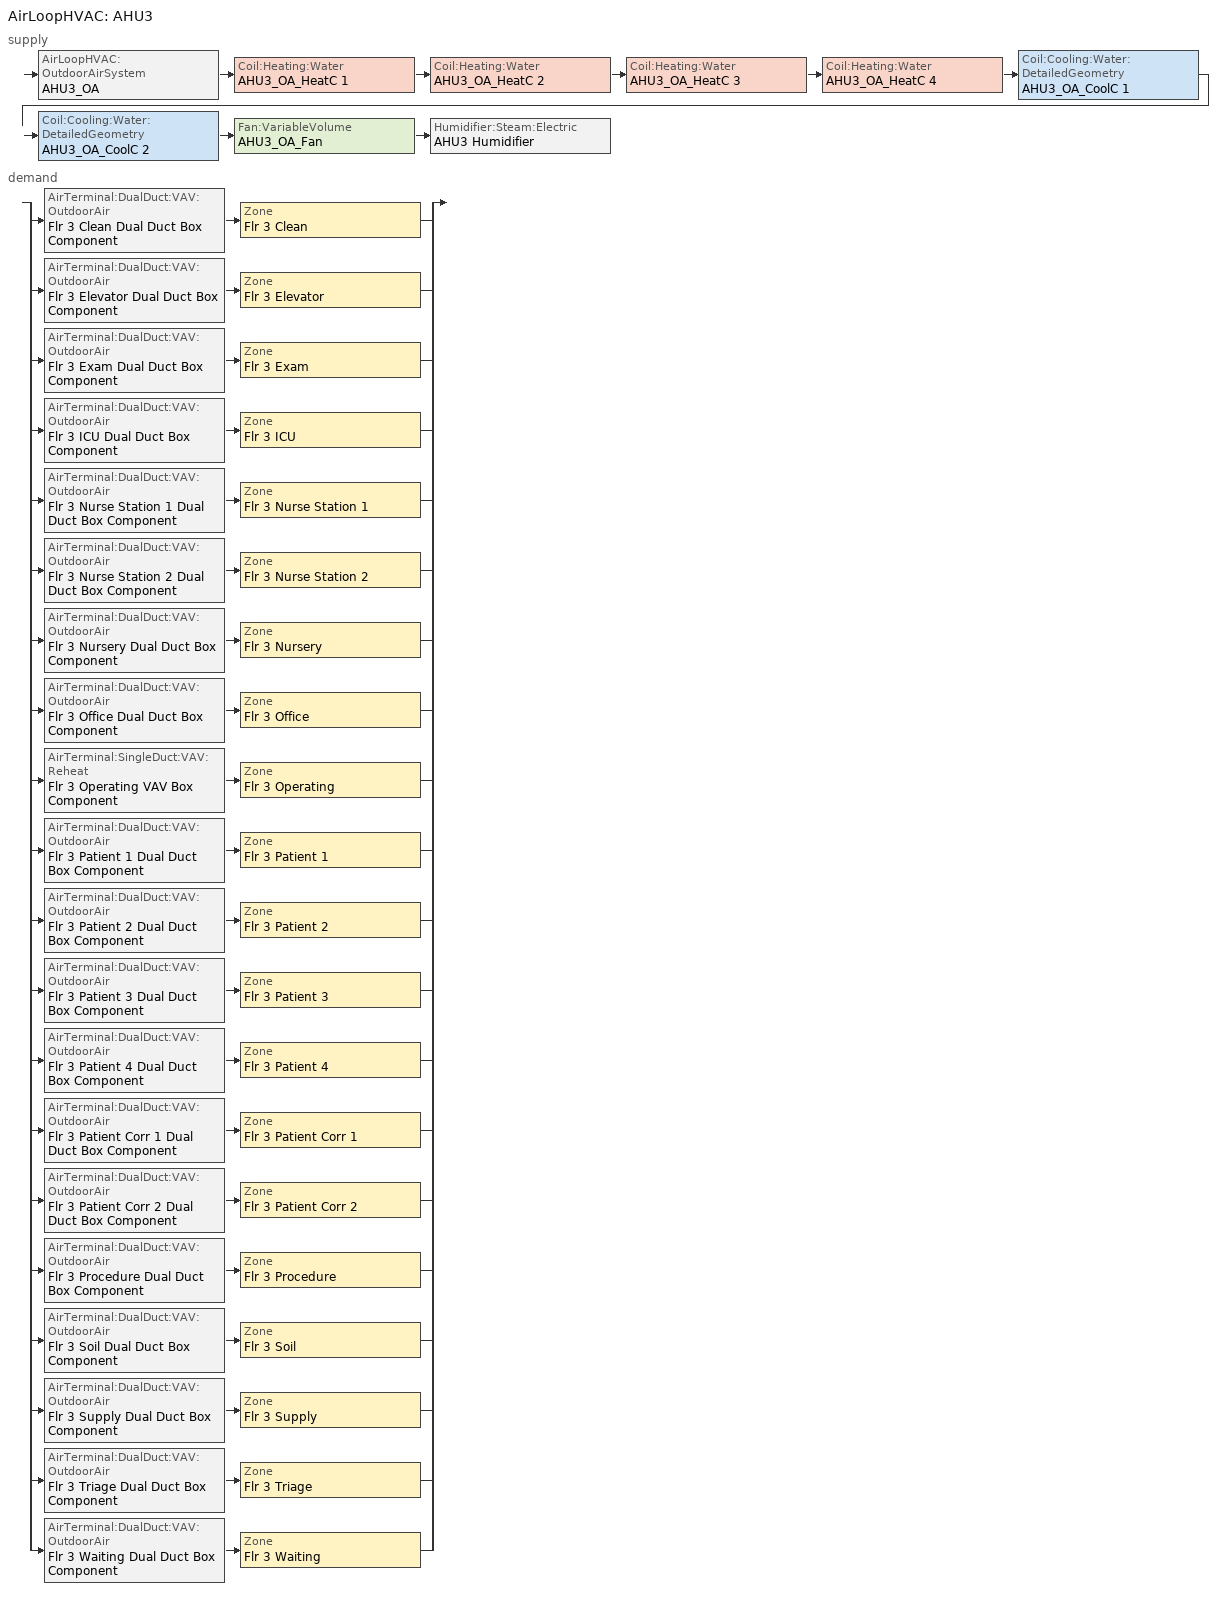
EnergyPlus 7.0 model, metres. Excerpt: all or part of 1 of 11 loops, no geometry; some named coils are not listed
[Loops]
AirLoopHVAC 'AHU3'
 supply: AirLoopHVAC:OutdoorAirSystem 'AHU3_OA' > Coil:Heating:Water 'AHU3_OA_HeatC 1' > Coil:Heating:Water 'AHU3_OA_HeatC 2' > Coil:Heating:Water 'AHU3_OA_HeatC 3' > Coil:Heating:Water 'AHU3_OA_HeatC 4' > Coil:Cooling:Water:DetailedGeometry 'AHU3_OA_CoolC 1' > Coil:Cooling:Water:DetailedGeometry 'AHU3_OA_CoolC 2' > Fan:VariableVolume 'AHU3_OA_Fan' > Humidifier:Steam:Electric 'AHU3 Humidifier'
 demand: split
  | AirTerminal:DualDuct:VAV:OutdoorAir 'Flr 3 Clean Dual Duct Box Component' > Zone 'Flr 3 Clean'
  | AirTerminal:DualDuct:VAV:OutdoorAir 'Flr 3 Elevator Dual Duct Box Component' > Zone 'Flr 3 Elevator'
  | AirTerminal:DualDuct:VAV:OutdoorAir 'Flr 3 Exam Dual Duct Box Component' > Zone 'Flr 3 Exam'
  | AirTerminal:DualDuct:VAV:OutdoorAir 'Flr 3 ICU Dual Duct Box Component' > Zone 'Flr 3 ICU'
  | AirTerminal:DualDuct:VAV:OutdoorAir 'Flr 3 Nurse Station 1 Dual Duct Box Component' > Zone 'Flr 3 Nurse Station 1'
  | AirTerminal:DualDuct:VAV:OutdoorAir 'Flr 3 Nurse Station 2 Dual Duct Box Component' > Zone 'Flr 3 Nurse Station 2'
  | AirTerminal:DualDuct:VAV:OutdoorAir 'Flr 3 Nursery Dual Duct Box Component' > Zone 'Flr 3 Nursery'
  | AirTerminal:DualDuct:VAV:OutdoorAir 'Flr 3 Office Dual Duct Box Component' > Zone 'Flr 3 Office'
  | AirTerminal:SingleDuct:VAV:Reheat 'Flr 3 Operating VAV Box Component' > Zone 'Flr 3 Operating'
  | AirTerminal:DualDuct:VAV:OutdoorAir 'Flr 3 Patient 1 Dual Duct Box Component' > Zone 'Flr 3 Patient 1'
  | AirTerminal:DualDuct:VAV:OutdoorAir 'Flr 3 Patient 2 Dual Duct Box Component' > Zone 'Flr 3 Patient 2'
  | AirTerminal:DualDuct:VAV:OutdoorAir 'Flr 3 Patient 3 Dual Duct Box Component' > Zone 'Flr 3 Patient 3'
  | AirTerminal:DualDuct:VAV:OutdoorAir 'Flr 3 Patient 4 Dual Duct Box Component' > Zone 'Flr 3 Patient 4'
  | AirTerminal:DualDuct:VAV:OutdoorAir 'Flr 3 Patient Corr 1 Dual Duct Box Component' > Zone 'Flr 3 Patient Corr 1'
  | AirTerminal:DualDuct:VAV:OutdoorAir 'Flr 3 Patient Corr 2 Dual Duct Box Component' > Zone 'Flr 3 Patient Corr 2'
  | AirTerminal:DualDuct:VAV:OutdoorAir 'Flr 3 Procedure Dual Duct Box Component' > Zone 'Flr 3 Procedure'
  | AirTerminal:DualDuct:VAV:OutdoorAir 'Flr 3 Soil Dual Duct Box Component' > Zone 'Flr 3 Soil'
  | AirTerminal:DualDuct:VAV:OutdoorAir 'Flr 3 Supply Dual Duct Box Component' > Zone 'Flr 3 Supply'
  | AirTerminal:DualDuct:VAV:OutdoorAir 'Flr 3 Triage Dual Duct Box Component' > Zone 'Flr 3 Triage'
  | AirTerminal:DualDuct:VAV:OutdoorAir 'Flr 3 Waiting Dual Duct Box Component' > Zone 'Flr 3 Waiting'
[Sizing:Zone] Zone Cooling Design Supply Air Temperature {C}=14; Zone Heating Design Supply Air Temperature {C}=40; Zone Cooling Design Supply Air Humidity Ratio {kg-H20/kg-air}=0.0085; Zone Heating Design Supply Air Humidity Ratio {kg-H20/kg-air}=0.008; Cooling Minimum Air Flow Fraction=0; Heating Design Air Flow Method {Flow/Zone | DesignDay}=DesignDay; Heating Design Air Flow Rate=0; Design Zone Air Distribution Effectiveness in Cooling Mode=1; Design Zone Air Distribution Effectiveness in Heating Mode=1
Name | Design Specification Outdoor Air Object | Cooling Design Air Flow Method {Flow/Zone | DesignDay | DesignDayWithLimit} | Cooling Minimum Air Flow
Flr 3 Clean | Flr 3 Clean OA Design Spec | DesignDayWithLimit | 0.137258
Flr 3 Elevator | Flr 3 Elevator OA Design Spec | DesignDay
Flr 3 Exam | Flr 3 Exam OA Design Spec | DesignDayWithLimit | 1.16595
Flr 3 ICU | Flr 3 ICU OA Design Spec | DesignDayWithLimit | 0.660726
Flr 3 Nurse Station 1 | Flr 3 Nurse Station 1 OA Design Spec | DesignDay
Flr 3 Nurse Station 2 | Flr 3 Nurse Station 2 OA Design Spec | DesignDay
Flr 3 Nursery | Flr 3 Nursery OA Design Spec | DesignDayWithLimit | 0.311485
Flr 3 Office | Flr 3 Office OA Design Spec | DesignDay
Flr 3 Operating | Flr 3 Operating OA Design Spec | DesignDayWithLimit | 2.83168
Flr 3 Patient 1 | Flr 3 Patient 1 OA Design Spec | DesignDayWithLimit | 0.786579
Flr 3 Patient 2 | Flr 3 Patient 2 OA Design Spec | DesignDayWithLimit | 0.786579
Flr 3 Patient 3 | Flr 3 Patient 3 OA Design Spec | DesignDayWithLimit | 0.621397
Flr 3 Patient 4 | Flr 3 Patient 4 OA Design Spec | DesignDayWithLimit | 0.621397
Flr 3 Patient Corr 1 | Flr 3 Patient Corr 1 OA Design Spec | DesignDayWithLimit | 0.431373
Flr 3 Patient Corr 2 | Flr 3 Patient Corr 2 OA Design Spec | DesignDayWithLimit | 0.431373
Flr 3 Procedure | Flr 3 Procedure OA Design Spec | DesignDayWithLimit | 0.679604
Flr 3 Soil | Flr 3 Soil OA Design Spec | DesignDayWithLimit | 0.746464
Flr 3 Supply | Flr 3 Supply OA Design Spec | DesignDayWithLimit | 0.949432
Flr 3 Triage | Flr 3 Triage OA Design Spec | DesignDayWithLimit | 1.17987
Flr 3 Waiting | Flr 3 Waiting OA Design Spec | DesignDay
[DesignSpecification:OutdoorAir] Outdoor Air Flow Air Changes per Hour {1/hr}=0
Name | Outdoor Air Method | Outdoor Air Flow Per Person {m3/s-person} | Outdoor Air Flow Per Zone Floor Area {m3/s-m2} | Outdoor Air Flow Per Zone {m3/s} | Outdoor Air Flow per Person {m3/s-person} | Outdoor Air Flow per Zone Floor Area {m3/s-m2} | Outdoor Air Flow per Zone {m3/s} | Outdoor Air Flow Rate Fraction Schedule
Flr 3 Clean OA Design Spec; Flr 3 Elevator OA Design Spec; Flr 3 Exam OA Design Spec; Flr 3 Nurse Station 1 OA Design Spec; Flr 3 Nurse Station 2 OA Design Spec; Flr 3 Office OA Design Spec; Flr 3 Soil OA Design Spec; Flr 3 Waiting OA Design Spec | Sum | 0.00236 | 0.000305 | 0
Flr 3 Clean Dual Duct Box OA Design Spec; Flr 3 Elevator Dual Duct Box OA Design Spec; Flr 3 Exam Dual Duct Box OA Design Spec; Flr 3 Nurse Station 1 Dual Duct Box OA Design Spec; Flr 3 Nurse Station 2 Dual Duct Box OA Design Spec; Flr 3 Office Dual Duct Box OA Design Spec; Flr 3 Soil Dual Duct Box OA Design Spec; Flr 3 Waiting Dual Duct Box OA Design Spec | Sum |  |  |  | 0.00236 | 0.000305 | 0 | MinOA_Sched
Flr 3 ICU OA Design Spec | Flow/Zone | 0 | 0 | 0.297327
Flr 3 ICU Dual Duct Box OA Design Spec | Flow/Zone |  |  |  | 0 | 0 | 0.297327 | MinOA_Sched
Flr 3 Nursery OA Design Spec | Flow/Zone | 0 | 0 | 0.140168
Flr 3 Nursery Dual Duct Box OA Design Spec | Flow/Zone |  |  |  | 0 | 0 | 0.140168 | MinOA_Sched
Flr 3 Operating OA Design Spec | Flow/Zone | 0 | 0 | 0.509726
Flr 3 Patient 1 OA Design Spec; Flr 3 Patient 2 OA Design Spec | Flow/Zone | 0 | 0 | 0.707921
Flr 3 Patient 1 Dual Duct Box OA Design Spec; Flr 3 Patient 2 Dual Duct Box OA Design Spec | Flow/Zone |  |  |  | 0 | 0 | 0.707921 | MinOA_Sched
Flr 3 Patient 3 OA Design Spec; Flr 3 Patient 4 OA Design Spec | Flow/Zone | 0 | 0 | 0.559258
Flr 3 Patient 3 Dual Duct Box OA Design Spec; Flr 3 Patient 4 Dual Duct Box OA Design Spec | Flow/Zone |  |  |  | 0 | 0 | 0.559258 | MinOA_Sched
Flr 3 Patient Corr 1 OA Design Spec; Flr 3 Patient Corr 2 OA Design Spec | Flow/Zone | 0 | 0 | 0.0947534
Flr 3 Patient Corr 1 Dual Duct Box OA Design Spec; Flr 3 Patient Corr 2 Dual Duct Box OA Design Spec | Flow/Zone |  |  |  | 0 | 0 | 0.0947534 | MinOA_Sched
Flr 3 Procedure OA Design Spec | Flow/Zone | 0 | 0 | 0.152911
Flr 3 Procedure Dual Duct Box OA Design Spec | Flow/Zone |  |  |  | 0 | 0 | 0.152911 | MinOA_Sched
Flr 3 Supply OA Design Spec | Flow/Zone | 0 | 0 | 0.208549
Flr 3 Supply Dual Duct Box OA Design Spec | Flow/Zone |  |  |  | 0 | 0 | 0.208549 | MinOA_Sched
Flr 3 Triage OA Design Spec | Flow/Zone | 0 | 0 | 0.212376
Flr 3 Triage Dual Duct Box OA Design Spec | Flow/Zone |  |  |  | 0 | 0 | 0.212376 | MinOA_Sched
[ZoneControl:Thermostat] Control Type Schedule=Dual Zone Control Type Sched
Name | Zone | Control 1
Flr 3 Clean Thermostat | Flr 3 Clean | Flr 3 Clean DualSPSched
Flr 3 Elevator Thermostat | Flr 3 Elevator | Flr 3 Elevator DualSPSched
Flr 3 Exam Thermostat | Flr 3 Exam | Flr 3 Exam DualSPSched
Flr 3 ICU Thermostat | Flr 3 ICU | Flr 3 ICU DualSPSched
Flr 3 Nurse Station 1 Thermostat | Flr 3 Nurse Station 1 | Flr 3 Nurse Station 1 DualSPSched
Flr 3 Nurse Station 2 Thermostat | Flr 3 Nurse Station 2 | Flr 3 Nurse Station 2 DualSPSched
Flr 3 Nursery Thermostat | Flr 3 Nursery | Flr 3 Nursery DualSPSched
Flr 3 Office Thermostat | Flr 3 Office | Flr 3 Office DualSPSched
Flr 3 Operating Thermostat | Flr 3 Operating | Flr 3 Operating DualSPSched
Flr 3 Patient 1 Thermostat | Flr 3 Patient 1 | Flr 3 Patient 1 DualSPSched
Flr 3 Patient 2 Thermostat | Flr 3 Patient 2 | Flr 3 Patient 2 DualSPSched
Flr 3 Patient 3 Thermostat | Flr 3 Patient 3 | Flr 3 Patient 3 DualSPSched
Flr 3 Patient 4 Thermostat | Flr 3 Patient 4 | Flr 3 Patient 4 DualSPSched
Flr 3 Patient Corr 1 Thermostat | Flr 3 Patient Corr 1 | Flr 3 Patient Corr 1 DualSPSched
Flr 3 Patient Corr 2 Thermostat | Flr 3 Patient Corr 2 | Flr 3 Patient Corr 2 DualSPSched
Flr 3 Procedure Thermostat | Flr 3 Procedure | Flr 3 Procedure DualSPSched
Flr 3 Soil Thermostat | Flr 3 Soil | Flr 3 Soil DualSPSched
Flr 3 Supply Thermostat | Flr 3 Supply | Flr 3 Supply DualSPSched
Flr 3 Triage Thermostat | Flr 3 Triage | Flr 3 Triage DualSPSched
Flr 3 Waiting Thermostat | Flr 3 Waiting | Flr 3 Waiting DualSPSched
[ThermostatSetpoint:DualSetpoint]
Name | Heating Setpoint Temperature Schedule | Cooling Setpoint Temperature Schedule
Flr 3 Clean DualSPSched; Flr 3 Elevator DualSPSched; Flr 3 ICU DualSPSched; Flr 3 Nurse Station 1 DualSPSched; Flr 3 Nurse Station 2 DualSPSched; Flr 3 Nursery DualSPSched; Flr 3 Patient 1 DualSPSched; Flr 3 Patient 2 DualSPSched; Flr 3 Patient 3 DualSPSched; Flr 3 Patient 4 DualSPSched; Flr 3 Patient Corr 1 DualSPSched; Flr 3 Patient Corr 2 DualSPSched; Flr 3 Soil DualSPSched; Flr 3 Supply DualSPSched; Flr 3 Triage DualSPSched; Flr 3 Waiting DualSPSched | Heating_Tstat_24_7 | Cooling_Tstat_24_7
Flr 3 Exam DualSPSched; Flr 3 Office DualSPSched; Flr 3 Procedure DualSPSched | Heating_Tstat_Office | Cooling_Tstat_Office
Flr 3 Operating DualSPSched | Heating_Tstat_OR | Cooling_Tstat_OR
[Zone equipment]
Flr 3 Clean: Flr 3 Clean Dual Duct Box Component, Flr 3 Clean Heat Pump
Flr 3 Elevator: Flr 3 Elevator Dual Duct Box Component, Flr 3 Elevator Heat Pump
Flr 3 Exam: Flr 3 Exam Dual Duct Box Component, Flr 3 Exam Heat Pump
Flr 3 ICU: Flr 3 ICU Dual Duct Box Component, Flr 3 ICU Heat Pump
Flr 3 Nurse Station 1: Flr 3 Nurse Station 1 Dual Duct Box Component, Flr 3 Nurse Station 1 Heat Pump
Flr 3 Nurse Station 2: Flr 3 Nurse Station 2 Dual Duct Box Component, Flr 3 Nurse Station 2 Heat Pump
Flr 3 Nursery: Flr 3 Nursery Dual Duct Box Component, Flr 3 Nursery Heat Pump
Flr 3 Office: Flr 3 Office Dual Duct Box Component, Flr 3 Office Heat Pump
Flr 3 Operating: Flr 3 Operating VAV Box Component
Flr 3 Patient 1: Flr 3 Patient 1 Dual Duct Box Component, Flr 3 Patient 1 Heat Pump
Flr 3 Patient 2: Flr 3 Patient 2 Dual Duct Box Component, Flr 3 Patient 2 Heat Pump
Flr 3 Patient 3: Flr 3 Patient 3 Dual Duct Box Component, Flr 3 Patient 3 Heat Pump
Flr 3 Patient 4: Flr 3 Patient 4 Dual Duct Box Component, Flr 3 Patient 4 Heat Pump
Flr 3 Patient Corr 1: Flr 3 Patient Corr 1 Dual Duct Box Component, Flr 3 Patient Corr 1 Heat Pump
Flr 3 Patient Corr 2: Flr 3 Patient Corr 2 Dual Duct Box Component, Flr 3 Patient Corr 2 Heat Pump
Flr 3 Procedure: Flr 3 Procedure Dual Duct Box Component, Flr 3 Procedure Heat Pump
Flr 3 Soil: Flr 3 Soil Dual Duct Box Component, Flr 3 Soil Heat Pump, Flr 3 Soil Exhaust Fan 1
Flr 3 Supply: Flr 3 Supply Dual Duct Box Component, Flr 3 Supply Heat Pump
Flr 3 Triage: Flr 3 Triage Dual Duct Box Component, Flr 3 Triage Heat Pump, Flr 3 Triage Exhaust Fan 1
Flr 3 Waiting: Flr 3 Waiting Dual Duct Box Component, Flr 3 Waiting Heat Pump
[AirTerminal:DualDuct:VAV:OutdoorAir] Availability Schedule=ALWAYS_ON; Maximum Damper Air Flow Rate {m3/s}=AUTOSIZE
Name | Design Specification Outdoor Air Object | Per Person Ventilation Rate Mode
Flr 3 Clean Dual Duct Box Component | Flr 3 Clean Dual Duct Box OA Design Spec | CurrentOccupancy
Flr 3 Elevator Dual Duct Box Component | Flr 3 Elevator Dual Duct Box OA Design Spec | CurrentOccupancy
Flr 3 Exam Dual Duct Box Component | Flr 3 Exam Dual Duct Box OA Design Spec | CurrentOccupancy
Flr 3 ICU Dual Duct Box Component | Flr 3 ICU Dual Duct Box OA Design Spec | DesignOccupancy
Flr 3 Nurse Station 1 Dual Duct Box Component | Flr 3 Nurse Station 1 Dual Duct Box OA Design Spec | CurrentOccupancy
Flr 3 Nurse Station 2 Dual Duct Box Component | Flr 3 Nurse Station 2 Dual Duct Box OA Design Spec | CurrentOccupancy
Flr 3 Nursery Dual Duct Box Component | Flr 3 Nursery Dual Duct Box OA Design Spec | DesignOccupancy
Flr 3 Office Dual Duct Box Component | Flr 3 Office Dual Duct Box OA Design Spec | CurrentOccupancy
Flr 3 Patient 1 Dual Duct Box Component | Flr 3 Patient 1 Dual Duct Box OA Design Spec | DesignOccupancy
Flr 3 Patient 2 Dual Duct Box Component | Flr 3 Patient 2 Dual Duct Box OA Design Spec | DesignOccupancy
Flr 3 Patient 3 Dual Duct Box Component | Flr 3 Patient 3 Dual Duct Box OA Design Spec | DesignOccupancy
Flr 3 Patient 4 Dual Duct Box Component | Flr 3 Patient 4 Dual Duct Box OA Design Spec | DesignOccupancy
Flr 3 Patient Corr 1 Dual Duct Box Component | Flr 3 Patient Corr 1 Dual Duct Box OA Design Spec | DesignOccupancy
Flr 3 Patient Corr 2 Dual Duct Box Component | Flr 3 Patient Corr 2 Dual Duct Box OA Design Spec | DesignOccupancy
Flr 3 Procedure Dual Duct Box Component | Flr 3 Procedure Dual Duct Box OA Design Spec | DesignOccupancy
Flr 3 Soil Dual Duct Box Component | Flr 3 Soil Dual Duct Box OA Design Spec | CurrentOccupancy
Flr 3 Supply Dual Duct Box Component | Flr 3 Supply Dual Duct Box OA Design Spec | DesignOccupancy
Flr 3 Triage Dual Duct Box Component | Flr 3 Triage Dual Duct Box OA Design Spec | DesignOccupancy
Flr 3 Waiting Dual Duct Box Component | Flr 3 Waiting Dual Duct Box OA Design Spec | CurrentOccupancy
[Fan:ZoneExhaust] Availability Schedule=Hours_of_operation; Fan Efficiency=0.5; Pressure Rise {Pa}=187
Name | Maximum Flow Rate {m3/s} [*******]
Flr 3 Soil Exhaust Fan 1 | 0.0361
Flr 3 Triage Exhaust Fan 1 | 0.2124
[AirTerminal:SingleDuct:VAV:Reheat]
Flr 3 Operating VAV Box Component: Availability Schedule=ALWAYS_ON; Maximum Air Flow Rate {m3/s}=AUTOSIZE; Zone Minimum Air Flow Input Method=Scheduled; Minimum Air Flow Fraction Schedule=VAV_BOX_SCH; Reheat Coil=Flr 3 Operating VAV Box Reheat Coil; Maximum Hot Water or Steam Flow Rate {m3/s}=AUTOSIZE; Minimum Hot Water or Steam Flow Rate {m3/s}=0; Convergence Tolerance=0.001; Damper Heating Action=Reverse; Maximum Flow per Zone Floor Area during Reheat {m3/s-m2}=AUTOCALCULATE; Maximum Flow Fraction During Reheat=AUTOCALCULATE; Maximum Reheat Air Temperature {C}=50
[Coil:Heating:Water] Availability Schedule=ALWAYS_ON; U-Factor Times Area Value {W/K}=AUTOSIZE; Maximum Water Flow Rate {m3/s}=AUTOSIZE; Coil Peformance input method=UFactorTimesAreaAndDesignWaterFlowRate; Nominal Capacity=AUTOSIZE; Design Inlet Water Temperature=82.2; Design Inlet Air Temperature=16.6; Design Outlet Water Temperature=71.1; Design Outlet Air Temperature=32.2; Rated Ratio for Air and Water Convection=1
AHU3_OA_HeatC 1; AHU3_OA_HeatC 2; AHU3_OA_HeatC 3; AHU3_OA_HeatC 4
[AirLoopHVAC]
AHU3: Design Supply Air Flow Rate {m3/s}=AUTOSIZE
[Controller:WaterCoil] Maximum Actuated Flow {m3/s}=AUTOSIZE; Minimum Actuated Flow {m3/s}=0
Name | Control Variable {Temperature | HumidityRatio | TemperatureAndHumidityRatio | Flow} | Action {Normal | Reverse} | Actuator Variable {FLOW} | Controller Convergence Tolerance {delta C} [Delta temp from setpoint] | Actuator Variable {Flow}
AHU3_OA_HeatC 1_Controller; AHU3_OA_HeatC 2_Controller; AHU3_OA_HeatC 3_Controller; AHU3_OA_HeatC 4_Controller | Temperature | Normal | Flow | 0.0001
AHU3_OA_CoolC 1_Controller; AHU3_OA_CoolC 2_Controller | TemperatureAndHumidityRatio | Reverse |  |  | Flow
[SetpointManager:MixedAir]
Name | Control Variable {Temperature} | Setpoint Node or NodeList | Control Variable
AHU3_OA_HeatC 1 SAT Manager | Temperature | AHU3_OA_HeatC 1-AHU3_OA_HeatC 2Node
AHU3_OA_HeatC 2 SAT Manager | Temperature | AHU3_OA_HeatC 2-AHU3_OA_HeatC 3Node
AHU3_OA_HeatC 3 SAT Manager | Temperature | AHU3_OA_HeatC 3-AHU3_OA_HeatC 4Node
AHU3_OA_HeatC 4 SAT Manager | Temperature | AHU3_OA_HeatC 4-AHU3_OA_CoolC 1Node
AHU3_OA_CoolC 1 SAT Manager | Temperature | AHU3_OA_CoolC 1-AHU3_OA_CoolC 2Node
AHU3 ERV Mixed Air Temp Manager |  | AHU3_OAOutside Air Heat Recovery-AHU3_OAMixing BoxNode | Temperature
[SetpointManager:SingleZone:Humidity:Maximum]
Name | Setpoint Node or NodeList
AHU3_OA_CoolC 1 HUMRAT Setpoint | AHU3_OA_CoolC 1-AHU3_OA_CoolC 2Node
AHU3_OA_CoolC 2 HUMRAT Setpoint | AHU3_OA_CoolC 2-AHU3_OA_FanNode
[SetpointManager:SingleZone:Humidity:Minimum]
AHU3 Humidifier HUMRAT Setpoint: Setpoint Node or NodeList=AHU3 Supply Equipment Outlet Node
[Sizing:System]
AHU3: Type Of Load To Size On=VENTILATIONREQUIREMENT; Design Outdoor Air Flow Rate {m3/s}=AUTOSIZE; Minimum System Air Flow Ratio=1; Preheat Design Temperature {C}=7; Preheat Design Humidity Ratio {kg-H2O/kg-air}=0.008; Precool Design Temperature {C}=12.8; Precool Design Humidity Ratio {kg-H2O/kg-air}=0.008; Central Cooling Design Supply Air Temperature {C}=12.8; Central Heating Design Supply Air Temperature {C}=40; Sizing Option {Coincident | NonCoincident}=NonCoincident; 100% Outdoor Air in Cooling {Yes | No}=Yes; 100% Outdoor Air in Heating {Yes | No}=Yes; Central Cooling Design Supply Air Humidity Ratio {kg-H2O/kg-air}=0.0085; Central Heating Design Supply Air Humidity Ratio {kg-H2O/kg-air}=0.008; Cooling Design Air Flow Method=DesignDay; Cooling Design Air Flow Rate {m3/s}=0; Heating Design Air Flow Method=DesignDay; Heating Design Air Flow Rate {m3/s}=0; System Outdoor Air Method { ZoneSum | VentilationRateProcedure }=VentilationRateProcedure
[HeatExchanger:AirToAir:SensibleAndLatent]
AHU3_OAOutside Air Heat Recovery: Availability Schedule=ALWAYS_ON; Nominal Supply Air Flow Rate {m3/s}=AUTOSIZE; Sensible Effectiveness at 100% Heating Air Flow=0.75; Latent Effectiveness at 100% Heating Air Flow=0.69; Sensible Effectiveness at 75% Heating Air Flow=0.75; Latent Effectiveness at 75% Heating Air Flow=0.69; Sensible Effectiveness at 100% Cooling Air Flow=0.75; Latent Effectiveness at 100% Cooling Air Flow=0.69; Sensible Effectiveness at 75% Cooling Air Flow=0.75; Latent Effectiveness at 75% Cooling Air Flow=0.69; Nominal Electric Power {W}=0; Supply Outlet Temperature Control {YES | NO}=Yes; Heat Exchanger Type { Plate | Rotary }=Rotary; Frost Control Type { None | ExhaustAirRecirculation | ExhaustOnly | MinimumExhaustTemperature }=ExhaustOnly; Threshold Temperature {C}=-23.3; Initial Defrost Time Fraction {min/min}=0.167; Rate of Defrost Time Fraction Increase {min/min per deg C}=0.024; Economizer Lockout=Yes
[Controller:OutdoorAir]
AHU3_OA_Controller: Minimum Outdoor Air Flow Rate {m3/s}=0; Maximum Outdoor Air Flow Rate {m3/s}=AUTOSIZE; Economizer Control Type=NoEconomizer; Economizer Control Action Type=ModulateFlow; Economizer Maximum Limit Dry-Bulb Temperature {C}=28; Economizer Maximum Limit Enthalpy {J/kg}=64000; Economizer Minimum Limit Dry-Bulb Temperature {C}=-100; Lockout Type=NoLockout; Minimum Limit Type=FixedMinimum; Minimum Outdoor Air Schedule=MinOA_Sched; Minimum Fraction of Outdoor Air Schedule=AHU3_OAMinOAFracSchedule; High Humidity Control=No; Heat Recovery Bypass Control Type=BypassWhenOAFlowGreaterThanMinimum
[Coil:Cooling:Water:DetailedGeometry] Availability Schedule=ALWAYS_ON; Maximum Water Flow Rate {m3/s}=AUTOSIZE; Tube Outside Surface Area  {m2}=AUTOSIZE; Total Tube Inside Area {m2}=AUTOSIZE; Fin Surface Area {m2}=AUTOSIZE; Minimum Airflow Area {m2}=AUTOSIZE; Coil Depth {m}=AUTOSIZE; Fin Diameter {m}=AUTOSIZE; Fin Thickness {m}=0.0015; Tube Inside Diameter  {m}=0.01445; Tube Outside Diameter {m}=0.0159; Tube Thermal Conductivity {W/m-K}=386; Fin Thermal Conductivity {W/m-K}=204; Fin Spacing {m}=0.0018; Tube Depth Spacing {m}=0.026; Number of Tube Rows=6; Number of Tubes per Row=AUTOSIZE
AHU3_OA_CoolC 1; AHU3_OA_CoolC 2
[Fan:VariableVolume]
AHU3_OA_Fan: Availability Schedule=HVACOperationSchd; Fan Efficiency=0.7; Pressure Rise {Pa}=1620; Maximum Flow Rate {m3/s}=AUTOSIZE; Fan Power Minimum Flow Rate Input Method {Fraction | FixedFlowRate}=Fraction; Fan Power Minimum Flow Fraction=0.6; Motor Efficiency=0.95; Motor In Airstream Fraction=1; Fan Coefficient 1=0.0407599; Fan Coefficient 2=0.088045; Fan Coefficient 3=-0.0729261; Fan Coefficient 4=0.94374; Fan Coefficient 5=0
[Humidifier:Steam:Electric]
AHU3 Humidifier: Availability Schedule=ALWAYS_ON; Rated Capacity m3/s=0.000372; Rated Power W=1000000; Rated Fan Power W=0; Standby Power W=0
[Schedule:Compact]
Hours_Of_Operation; HVACOperationSchd: On/Off, Through: 12/31, For: AllDays, Until: 24:00, 1
Always_On; MinOA_Sched: Fraction, Through: 12/31, For: AllDays, Until: 24:00, 1
Dual Zone Control Type Sched: Control Type, Through: 12/31, For: AllDays, Until: 24:00, 4
Heating_Tstat_24_7: Temperature, Through: 12/31, For: AllDays, Until: 24:00, 21.1
Cooling_Tstat_24_7: Temperature, Through: 12/31, For: AllDays, Until: 24:00, 22.2
Heating_Tstat_Office: Temperature, Through: 12/31, For: Saturday, Until: 06:00, 18.3, Until: 17:00, 21.1, Until: 24:00, 18.3, For: Sunday, Until: 24:00, 18.3, For: AllOtherDays, Until: 05:00, 18.3, Until: 20:00, 21.1, Until: 24:00, 18.3
Cooling_Tstat_Office: Temperature, Through: 12/31, For: Saturday, Until: 06:00, 25, Until: 17:00, 22.2, Until: 24:00, 25, For: Sunday, Until: 24:00, 25, For: AllOtherDays, Until: 05:00, 25, Until: 20:00, 22.2, Until: 24:00, 25
AHU3_OAMinOAFracSchedule: Through: 12/31, For: AllDays, Until: 24:00, 1
Heating_Tstat_OR: Temperature, Through: 12/31, For: AllDays, Until: 06:00, 15, Until: 18:00, 18.3, Until: 24:00, 15
Cooling_Tstat_OR: Temperature, Through: 12/31, For: AllDays, Until: 06:00, 23.3, Until: 18:00, 20, Until: 24:00, 23.3
VAV_Box_Sch: Fraction, Through: 12/31, For: AllDays, Until: 06:00, 0.3, Until: 18:00, 1, Until: 24:00, 0.3
